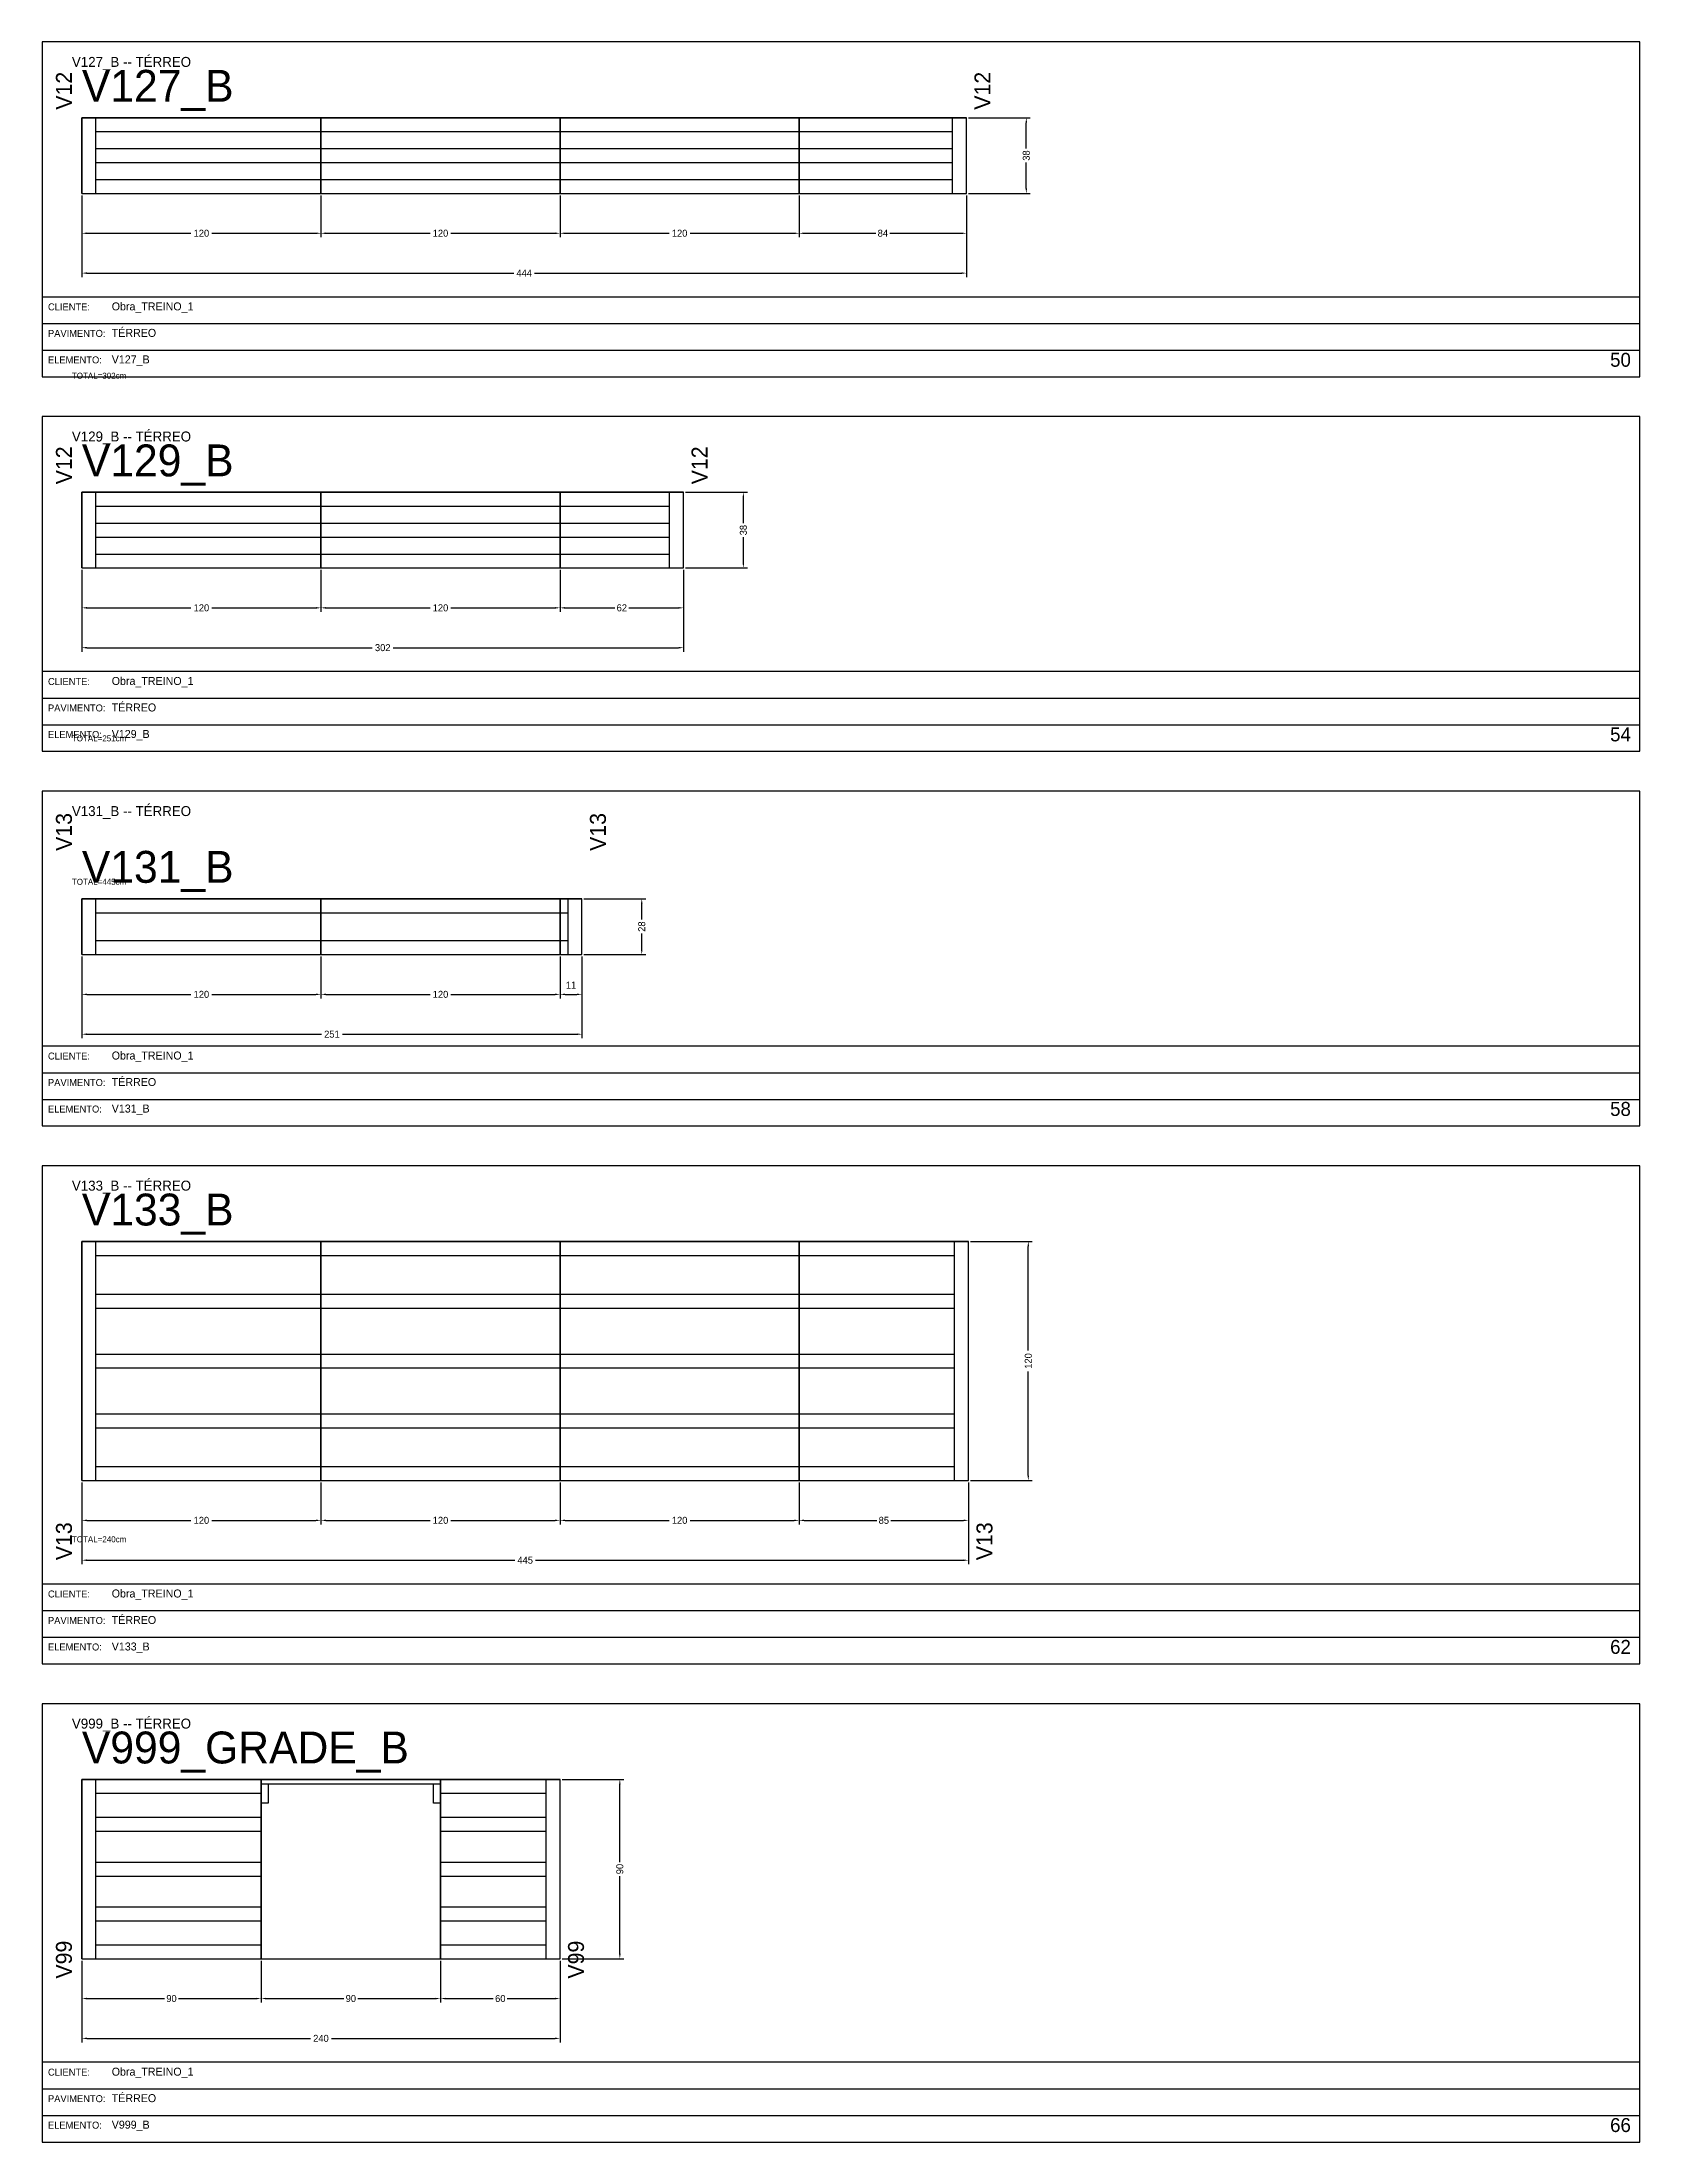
# Model space of a CAD drawing. Header units: metres. Extents: x 0 to 3268, y -4496 to 124.
# Drawn here: x 822 to 1624, y -4496 to -3442 of the extents above; entities that cross this region are included whole.
import ezdxf

# ---------------------------------------------------------------- set-up
doc = ezdxf.new("R2010")
doc.units = ezdxf.units.M
for name, color, linetype in [('5', 5, 'Continuous'), ('BORDA_CELULA', 9, 'Continuous'), ('CARIMBO', 9, 'Continuous'), ('COTA', 241, 'Continuous'), ('NOMENCLATURA', 7, 'Continuous'), ('Painéis', 200, 'Continuous'), ('SARR_2.2x3.5', 40, 'Continuous'), ('SARR_2.2x7', 40, 'Continuous')]:
    doc.layers.add(name, color=color, linetype=linetype)
doc.dimstyles.new('COTA', dxfattribs={"dimtxt": 3.5, "dimasz": 2.5, "dimexe": 2, "dimexo": 1, "dimgap": 0.9, "dimtad": 1, "dimdec": 0, "dimrnd": 1, "dimcen": 2.5, "dimclrd": 4, "dimclre": 4, "dimclrt": 4, "dimazin": 3, "dimtfac": 1, "dimtmove": 0, "dimatfit": 3})

# ---------------------------------------------------------------- blocks, each defined once
blk = doc.blocks.new('_CLOSEDFILLED')
at = {"color": 0, "linetype": 'BYBLOCK'}
blk.add_solid([(-1, 0.16), (0, 0), (-1, -0.16)], dxfattribs=at)
blk = doc.blocks.new('*D470')
at = {"color": 4}
for p, q in [((842, -3519), (842, -3540)), ((962, -3519), (962, -3540)), ((844.5, -3538), (896.75, -3538)), ((907.25, -3538), (959.5, -3538))]:
    blk.add_line(p, q, dxfattribs=at)
at = {"layer": 'Defpoints'}
for p in [(842, -3518), (962, -3518), (842, -3538)]:
    blk.add_point(p, dxfattribs=at)
at = {"layer": 'COTA', "color": 4, "xscale": 2.5, "yscale": 2.5, "rotation": 180}
blk.add_blockref('_CLOSEDFILLED', (842, -3538), dxfattribs=at)
at = {"layer": 'COTA', "color": 4, "xscale": 2.5, "yscale": 2.5}
blk.add_blockref('_CLOSEDFILLED', (962, -3538), dxfattribs=at)
at = {"layer": 'COTA', "color": 4, "insert": (902, -3538), "char_height": 3.5, "attachment_point": 5}
blk.add_mtext('120', dxfattribs=at)
blk = doc.blocks.new('*D471')
at = {"color": 4}
for p, q in [((962, -3519), (962, -3540)), ((1082, -3519), (1082, -3540)), ((964.5, -3538), (1016.75, -3538)), ((1027.25, -3538), (1079.5, -3538))]:
    blk.add_line(p, q, dxfattribs=at)
at = {"layer": 'Defpoints'}
for p in [(962, -3518), (1082, -3518), (962, -3538)]:
    blk.add_point(p, dxfattribs=at)
at = {"layer": 'COTA', "color": 4, "xscale": 2.5, "yscale": 2.5, "rotation": 180}
blk.add_blockref('_CLOSEDFILLED', (962, -3538), dxfattribs=at)
at = {"layer": 'COTA', "color": 4, "xscale": 2.5, "yscale": 2.5}
blk.add_blockref('_CLOSEDFILLED', (1082, -3538), dxfattribs=at)
at = {"layer": 'COTA', "color": 4, "insert": (1022, -3538), "char_height": 3.5, "attachment_point": 5}
blk.add_mtext('120', dxfattribs=at)
blk = doc.blocks.new('*D472')
at = {"color": 4}
for p, q in [((1082, -3519), (1082, -3540)), ((1202, -3519), (1202, -3540)), ((1084.5, -3538), (1136.75, -3538)), ((1147.25, -3538), (1199.5, -3538))]:
    blk.add_line(p, q, dxfattribs=at)
at = {"layer": 'Defpoints'}
for p in [(1082, -3518), (1202, -3518), (1082, -3538)]:
    blk.add_point(p, dxfattribs=at)
at = {"layer": 'COTA', "color": 4, "xscale": 2.5, "yscale": 2.5, "rotation": 180}
blk.add_blockref('_CLOSEDFILLED', (1082, -3538), dxfattribs=at)
at = {"layer": 'COTA', "color": 4, "xscale": 2.5, "yscale": 2.5}
blk.add_blockref('_CLOSEDFILLED', (1202, -3538), dxfattribs=at)
at = {"layer": 'COTA', "color": 4, "insert": (1142, -3538), "char_height": 3.5, "attachment_point": 5}
blk.add_mtext('120', dxfattribs=at)
blk = doc.blocks.new('*D473')
at = {"color": 4}
for p, q in [((1202, -3519), (1202, -3540)), ((1286, -3519), (1286, -3540)), ((1204.5, -3538), (1240.5, -3538)), ((1247.5, -3538), (1283.5, -3538))]:
    blk.add_line(p, q, dxfattribs=at)
at = {"layer": 'Defpoints'}
for p in [(1202, -3518), (1286, -3518), (1202, -3538)]:
    blk.add_point(p, dxfattribs=at)
at = {"layer": 'COTA', "color": 4, "xscale": 2.5, "yscale": 2.5, "rotation": 180}
blk.add_blockref('_CLOSEDFILLED', (1202, -3538), dxfattribs=at)
at = {"layer": 'COTA', "color": 4, "xscale": 2.5, "yscale": 2.5}
blk.add_blockref('_CLOSEDFILLED', (1286, -3538), dxfattribs=at)
at = {"layer": 'COTA', "color": 4, "insert": (1244, -3538), "char_height": 3.5, "attachment_point": 5}
blk.add_mtext('84', dxfattribs=at)
blk = doc.blocks.new('*D474')
at = {"color": 4}
for p, q in [((842, -3519), (842, -3560)), ((1286, -3519), (1286, -3560)), ((844.5, -3558), (1058.75, -3558)), ((1069.25, -3558), (1283.5, -3558))]:
    blk.add_line(p, q, dxfattribs=at)
at = {"layer": 'Defpoints'}
for p in [(842, -3518), (1286, -3518), (842, -3558)]:
    blk.add_point(p, dxfattribs=at)
at = {"layer": 'COTA', "color": 4, "xscale": 2.5, "yscale": 2.5, "rotation": 180}
blk.add_blockref('_CLOSEDFILLED', (842, -3558), dxfattribs=at)
at = {"layer": 'COTA', "color": 4, "xscale": 2.5, "yscale": 2.5}
blk.add_blockref('_CLOSEDFILLED', (1286, -3558), dxfattribs=at)
at = {"layer": 'COTA', "color": 4, "insert": (1064, -3558), "char_height": 3.5, "attachment_point": 5}
blk.add_mtext('444', dxfattribs=at)
blk = doc.blocks.new('*D475')
at = {"color": 4}
for p, q in [((1287, -3480), (1318, -3480)), ((1316, -3495.5), (1316, -3482.5)), ((1316, -3515.5), (1316, -3502.5)), ((1287, -3518), (1318, -3518))]:
    blk.add_line(p, q, dxfattribs=at)
at = {"layer": 'Defpoints'}
for p in [(1286, -3480), (1286, -3518), (1316, -3518)]:
    blk.add_point(p, dxfattribs=at)
at = {"layer": 'COTA', "color": 4, "xscale": 2.5, "yscale": 2.5}
for p, rotation in [((1316, -3480), 90), ((1316, -3518), 270)]:
    blk.add_blockref('_CLOSEDFILLED', p, dxfattribs=dict(at, rotation=rotation))
at = {"layer": 'COTA', "color": 4, "insert": (1316, -3499), "char_height": 3.5, "attachment_point": 5, "rotation": 90}
blk.add_mtext('38', dxfattribs=at)
blk = doc.blocks.new('*D476')
at = {"color": 4}
for p, q in [((1287, -3480), (1318, -3480)), ((1316, -3495.5), (1316, -3482.5)), ((1316, -3515.5), (1316, -3502.5)), ((1287, -3518), (1318, -3518))]:
    blk.add_line(p, q, dxfattribs=at)
at = {"layer": 'Defpoints'}
for p in [(1286, -3480), (1286, -3518), (1316, -3518)]:
    blk.add_point(p, dxfattribs=at)
at = {"layer": 'COTA', "color": 4, "xscale": 2.5, "yscale": 2.5}
for p, rotation in [((1316, -3480), 90), ((1316, -3518), 270)]:
    blk.add_blockref('_CLOSEDFILLED', p, dxfattribs=dict(at, rotation=rotation))
at = {"layer": 'COTA', "color": 4, "insert": (1316, -3499), "char_height": 3.5, "attachment_point": 5, "rotation": 90}
blk.add_mtext('38', dxfattribs=at)
blk = doc.blocks.new('*D477')
at = {"color": 4}
for p, q in [((1287, -3480), (1318, -3480)), ((1316, -3495.5), (1316, -3482.5)), ((1316, -3515.5), (1316, -3502.5)), ((1287, -3518), (1318, -3518))]:
    blk.add_line(p, q, dxfattribs=at)
at = {"layer": 'Defpoints'}
for p in [(1286, -3480), (1286, -3518), (1316, -3518)]:
    blk.add_point(p, dxfattribs=at)
at = {"layer": 'COTA', "color": 4, "xscale": 2.5, "yscale": 2.5}
for p, rotation in [((1316, -3480), 90), ((1316, -3518), 270)]:
    blk.add_blockref('_CLOSEDFILLED', p, dxfattribs=dict(at, rotation=rotation))
at = {"layer": 'COTA', "color": 4, "insert": (1316, -3499), "char_height": 3.5, "attachment_point": 5, "rotation": 90}
blk.add_mtext('38', dxfattribs=at)
blk = doc.blocks.new('*D478')
at = {"color": 4}
for p, q in [((1287, -3480), (1318, -3480)), ((1316, -3495.5), (1316, -3482.5)), ((1316, -3515.5), (1316, -3502.5)), ((1287, -3518), (1318, -3518))]:
    blk.add_line(p, q, dxfattribs=at)
at = {"layer": 'Defpoints'}
for p in [(1286, -3480), (1286, -3518), (1316, -3518)]:
    blk.add_point(p, dxfattribs=at)
at = {"layer": 'COTA', "color": 4, "xscale": 2.5, "yscale": 2.5}
for p, rotation in [((1316, -3480), 90), ((1316, -3518), 270)]:
    blk.add_blockref('_CLOSEDFILLED', p, dxfattribs=dict(at, rotation=rotation))
at = {"layer": 'COTA', "color": 4, "insert": (1316, -3499), "char_height": 3.5, "attachment_point": 5, "rotation": 90}
blk.add_mtext('38', dxfattribs=at)
blk = doc.blocks.new('*D504')
at = {"color": 4}
for p, q in [((842, -3707), (842, -3728)), ((962, -3707), (962, -3728)), ((844.5, -3726), (896.75, -3726)), ((907.25, -3726), (959.5, -3726))]:
    blk.add_line(p, q, dxfattribs=at)
at = {"layer": 'Defpoints'}
for p in [(842, -3706), (962, -3706), (842, -3726)]:
    blk.add_point(p, dxfattribs=at)
at = {"layer": 'COTA', "color": 4, "xscale": 2.5, "yscale": 2.5, "rotation": 180}
blk.add_blockref('_CLOSEDFILLED', (842, -3726), dxfattribs=at)
at = {"layer": 'COTA', "color": 4, "xscale": 2.5, "yscale": 2.5}
blk.add_blockref('_CLOSEDFILLED', (962, -3726), dxfattribs=at)
at = {"layer": 'COTA', "color": 4, "insert": (902, -3726), "char_height": 3.5, "attachment_point": 5}
blk.add_mtext('120', dxfattribs=at)
blk = doc.blocks.new('*D505')
at = {"color": 4}
for p, q in [((962, -3707), (962, -3728)), ((1082, -3707), (1082, -3728)), ((964.5, -3726), (1016.75, -3726)), ((1027.25, -3726), (1079.5, -3726))]:
    blk.add_line(p, q, dxfattribs=at)
at = {"layer": 'Defpoints'}
for p in [(962, -3706), (1082, -3706), (962, -3726)]:
    blk.add_point(p, dxfattribs=at)
at = {"layer": 'COTA', "color": 4, "xscale": 2.5, "yscale": 2.5, "rotation": 180}
blk.add_blockref('_CLOSEDFILLED', (962, -3726), dxfattribs=at)
at = {"layer": 'COTA', "color": 4, "xscale": 2.5, "yscale": 2.5}
blk.add_blockref('_CLOSEDFILLED', (1082, -3726), dxfattribs=at)
at = {"layer": 'COTA', "color": 4, "insert": (1022, -3726), "char_height": 3.5, "attachment_point": 5}
blk.add_mtext('120', dxfattribs=at)
blk = doc.blocks.new('*D506')
at = {"color": 4}
for p, q in [((1082, -3707), (1082, -3728)), ((1144, -3707), (1144, -3728)), ((1084.5, -3726), (1109.5, -3726)), ((1116.5, -3726), (1141.5, -3726))]:
    blk.add_line(p, q, dxfattribs=at)
at = {"layer": 'Defpoints'}
for p in [(1082, -3706), (1144, -3706), (1082, -3726)]:
    blk.add_point(p, dxfattribs=at)
at = {"layer": 'COTA', "color": 4, "xscale": 2.5, "yscale": 2.5, "rotation": 180}
blk.add_blockref('_CLOSEDFILLED', (1082, -3726), dxfattribs=at)
at = {"layer": 'COTA', "color": 4, "xscale": 2.5, "yscale": 2.5}
blk.add_blockref('_CLOSEDFILLED', (1144, -3726), dxfattribs=at)
at = {"layer": 'COTA', "color": 4, "insert": (1113, -3726), "char_height": 3.5, "attachment_point": 5}
blk.add_mtext('62', dxfattribs=at)
blk = doc.blocks.new('*D507')
at = {"color": 4}
for p, q in [((842, -3707), (842, -3748)), ((1144, -3707), (1144, -3748)), ((844.5, -3746), (987.75, -3746)), ((998.25, -3746), (1141.5, -3746))]:
    blk.add_line(p, q, dxfattribs=at)
at = {"layer": 'Defpoints'}
for p in [(842, -3706), (1144, -3706), (842, -3746)]:
    blk.add_point(p, dxfattribs=at)
at = {"layer": 'COTA', "color": 4, "xscale": 2.5, "yscale": 2.5, "rotation": 180}
blk.add_blockref('_CLOSEDFILLED', (842, -3746), dxfattribs=at)
at = {"layer": 'COTA', "color": 4, "xscale": 2.5, "yscale": 2.5}
blk.add_blockref('_CLOSEDFILLED', (1144, -3746), dxfattribs=at)
at = {"layer": 'COTA', "color": 4, "insert": (993, -3746), "char_height": 3.5, "attachment_point": 5}
blk.add_mtext('302', dxfattribs=at)
blk = doc.blocks.new('*D508')
at = {"color": 4}
for p, q in [((1145, -3668), (1176, -3668)), ((1174, -3683.5), (1174, -3670.5)), ((1174, -3703.5), (1174, -3690.5)), ((1145, -3706), (1176, -3706))]:
    blk.add_line(p, q, dxfattribs=at)
at = {"layer": 'Defpoints'}
for p in [(1144, -3668), (1144, -3706), (1174, -3706)]:
    blk.add_point(p, dxfattribs=at)
at = {"layer": 'COTA', "color": 4, "xscale": 2.5, "yscale": 2.5}
for p, rotation in [((1174, -3668), 90), ((1174, -3706), 270)]:
    blk.add_blockref('_CLOSEDFILLED', p, dxfattribs=dict(at, rotation=rotation))
at = {"layer": 'COTA', "color": 4, "insert": (1174, -3687), "char_height": 3.5, "attachment_point": 5, "rotation": 90}
blk.add_mtext('38', dxfattribs=at)
blk = doc.blocks.new('*D509')
at = {"color": 4}
for p, q in [((1145, -3668), (1176, -3668)), ((1174, -3683.5), (1174, -3670.5)), ((1174, -3703.5), (1174, -3690.5)), ((1145, -3706), (1176, -3706))]:
    blk.add_line(p, q, dxfattribs=at)
at = {"layer": 'Defpoints'}
for p in [(1144, -3668), (1144, -3706), (1174, -3706)]:
    blk.add_point(p, dxfattribs=at)
at = {"layer": 'COTA', "color": 4, "xscale": 2.5, "yscale": 2.5}
for p, rotation in [((1174, -3668), 90), ((1174, -3706), 270)]:
    blk.add_blockref('_CLOSEDFILLED', p, dxfattribs=dict(at, rotation=rotation))
at = {"layer": 'COTA', "color": 4, "insert": (1174, -3687), "char_height": 3.5, "attachment_point": 5, "rotation": 90}
blk.add_mtext('38', dxfattribs=at)
blk = doc.blocks.new('*D510')
at = {"color": 4}
for p, q in [((1145, -3668), (1176, -3668)), ((1174, -3683.5), (1174, -3670.5)), ((1174, -3703.5), (1174, -3690.5)), ((1145, -3706), (1176, -3706))]:
    blk.add_line(p, q, dxfattribs=at)
at = {"layer": 'Defpoints'}
for p in [(1144, -3668), (1144, -3706), (1174, -3706)]:
    blk.add_point(p, dxfattribs=at)
at = {"layer": 'COTA', "color": 4, "xscale": 2.5, "yscale": 2.5}
for p, rotation in [((1174, -3668), 90), ((1174, -3706), 270)]:
    blk.add_blockref('_CLOSEDFILLED', p, dxfattribs=dict(at, rotation=rotation))
at = {"layer": 'COTA', "color": 4, "insert": (1174, -3687), "char_height": 3.5, "attachment_point": 5, "rotation": 90}
blk.add_mtext('38', dxfattribs=at)
blk = doc.blocks.new('*D528')
at = {"color": 4}
for p, q in [((842, -3901), (842, -3922)), ((962, -3901), (962, -3922)), ((844.5, -3920), (896.75, -3920)), ((907.25, -3920), (959.5, -3920))]:
    blk.add_line(p, q, dxfattribs=at)
at = {"layer": 'Defpoints'}
for p in [(842, -3900), (962, -3900), (842, -3920)]:
    blk.add_point(p, dxfattribs=at)
at = {"layer": 'COTA', "color": 4, "xscale": 2.5, "yscale": 2.5, "rotation": 180}
blk.add_blockref('_CLOSEDFILLED', (842, -3920), dxfattribs=at)
at = {"layer": 'COTA', "color": 4, "xscale": 2.5, "yscale": 2.5}
blk.add_blockref('_CLOSEDFILLED', (962, -3920), dxfattribs=at)
at = {"layer": 'COTA', "color": 4, "insert": (902, -3920), "char_height": 3.5, "attachment_point": 5}
blk.add_mtext('120', dxfattribs=at)
blk = doc.blocks.new('*D529')
at = {"color": 4}
for p, q in [((962, -3901), (962, -3922)), ((1082, -3901), (1082, -3922)), ((964.5, -3920), (1016.75, -3920)), ((1027.25, -3920), (1079.5, -3920))]:
    blk.add_line(p, q, dxfattribs=at)
at = {"layer": 'Defpoints'}
for p in [(962, -3900), (1082, -3900), (962, -3920)]:
    blk.add_point(p, dxfattribs=at)
at = {"layer": 'COTA', "color": 4, "xscale": 2.5, "yscale": 2.5, "rotation": 180}
blk.add_blockref('_CLOSEDFILLED', (962, -3920), dxfattribs=at)
at = {"layer": 'COTA', "color": 4, "xscale": 2.5, "yscale": 2.5}
blk.add_blockref('_CLOSEDFILLED', (1082, -3920), dxfattribs=at)
at = {"layer": 'COTA', "color": 4, "insert": (1022, -3920), "char_height": 3.5, "attachment_point": 5}
blk.add_mtext('120', dxfattribs=at)
blk = doc.blocks.new('*D530')
at = {"color": 4}
for p, q in [((1082, -3901), (1082, -3922)), ((1093, -3901), (1093, -3922)), ((1084.5, -3920), (1090.5, -3920))]:
    blk.add_line(p, q, dxfattribs=at)
at = {"layer": 'Defpoints'}
for p in [(1082, -3900), (1093, -3900), (1082, -3920)]:
    blk.add_point(p, dxfattribs=at)
at = {"layer": 'COTA', "color": 4, "xscale": 2.5, "yscale": 2.5, "rotation": 180}
blk.add_blockref('_CLOSEDFILLED', (1082, -3920), dxfattribs=at)
at = {"layer": 'COTA', "color": 4, "xscale": 2.5, "yscale": 2.5}
blk.add_blockref('_CLOSEDFILLED', (1093, -3920), dxfattribs=at)
at = {"layer": 'COTA', "color": 4, "insert": (1087.5, -3915.35), "char_height": 3.5, "attachment_point": 5}
blk.add_mtext('11', dxfattribs=at)
blk = doc.blocks.new('*D531')
at = {"color": 4}
for p, q in [((842, -3901), (842, -3942)), ((1093, -3901), (1093, -3942)), ((844.5, -3940), (962.25, -3940)), ((972.75, -3940), (1090.5, -3940))]:
    blk.add_line(p, q, dxfattribs=at)
at = {"layer": 'Defpoints'}
for p in [(842, -3900), (1093, -3900), (842, -3940)]:
    blk.add_point(p, dxfattribs=at)
at = {"layer": 'COTA', "color": 4, "xscale": 2.5, "yscale": 2.5, "rotation": 180}
blk.add_blockref('_CLOSEDFILLED', (842, -3940), dxfattribs=at)
at = {"layer": 'COTA', "color": 4, "xscale": 2.5, "yscale": 2.5}
blk.add_blockref('_CLOSEDFILLED', (1093, -3940), dxfattribs=at)
at = {"layer": 'COTA', "color": 4, "insert": (967.5, -3940), "char_height": 3.5, "attachment_point": 5}
blk.add_mtext('251', dxfattribs=at)
blk = doc.blocks.new('*D532')
at = {"color": 4}
for p, q in [((1094, -3872), (1125, -3872)), ((1123, -3882.5), (1123, -3874.5)), ((1123, -3897.5), (1123, -3889.5)), ((1094, -3900), (1125, -3900))]:
    blk.add_line(p, q, dxfattribs=at)
at = {"layer": 'Defpoints'}
for p in [(1093, -3872), (1093, -3900), (1123, -3900)]:
    blk.add_point(p, dxfattribs=at)
at = {"layer": 'COTA', "color": 4, "xscale": 2.5, "yscale": 2.5}
for p, rotation in [((1123, -3872), 90), ((1123, -3900), 270)]:
    blk.add_blockref('_CLOSEDFILLED', p, dxfattribs=dict(at, rotation=rotation))
at = {"layer": 'COTA', "color": 4, "insert": (1123, -3886), "char_height": 3.5, "attachment_point": 5, "rotation": 90}
blk.add_mtext('28', dxfattribs=at)
blk = doc.blocks.new('*D533')
at = {"color": 4}
for p, q in [((1094, -3872), (1125, -3872)), ((1123, -3882.5), (1123, -3874.5)), ((1123, -3897.5), (1123, -3889.5)), ((1094, -3900), (1125, -3900))]:
    blk.add_line(p, q, dxfattribs=at)
at = {"layer": 'Defpoints'}
for p in [(1093, -3872), (1093, -3900), (1123, -3900)]:
    blk.add_point(p, dxfattribs=at)
at = {"layer": 'COTA', "color": 4, "xscale": 2.5, "yscale": 2.5}
for p, rotation in [((1123, -3872), 90), ((1123, -3900), 270)]:
    blk.add_blockref('_CLOSEDFILLED', p, dxfattribs=dict(at, rotation=rotation))
at = {"layer": 'COTA', "color": 4, "insert": (1123, -3886), "char_height": 3.5, "attachment_point": 5, "rotation": 90}
blk.add_mtext('28', dxfattribs=at)
blk = doc.blocks.new('*D534')
at = {"color": 4}
for p, q in [((1094, -3872), (1125, -3872)), ((1123, -3882.5), (1123, -3874.5)), ((1123, -3897.5), (1123, -3889.5)), ((1094, -3900), (1125, -3900))]:
    blk.add_line(p, q, dxfattribs=at)
at = {"layer": 'Defpoints'}
for p in [(1093, -3872), (1093, -3900), (1123, -3900)]:
    blk.add_point(p, dxfattribs=at)
at = {"layer": 'COTA', "color": 4, "xscale": 2.5, "yscale": 2.5}
for p, rotation in [((1123, -3872), 90), ((1123, -3900), 270)]:
    blk.add_blockref('_CLOSEDFILLED', p, dxfattribs=dict(at, rotation=rotation))
at = {"layer": 'COTA', "color": 4, "insert": (1123, -3886), "char_height": 3.5, "attachment_point": 5, "rotation": 90}
blk.add_mtext('28', dxfattribs=at)
blk = doc.blocks.new('*D566')
at = {"color": 4}
for p, q in [((842, -4165), (842, -4186)), ((962, -4165), (962, -4186)), ((844.5, -4184), (896.75, -4184)), ((907.25, -4184), (959.5, -4184))]:
    blk.add_line(p, q, dxfattribs=at)
at = {"layer": 'Defpoints'}
for p in [(842, -4164), (962, -4164), (842, -4184)]:
    blk.add_point(p, dxfattribs=at)
at = {"layer": 'COTA', "color": 4, "xscale": 2.5, "yscale": 2.5, "rotation": 180}
blk.add_blockref('_CLOSEDFILLED', (842, -4184), dxfattribs=at)
at = {"layer": 'COTA', "color": 4, "xscale": 2.5, "yscale": 2.5}
blk.add_blockref('_CLOSEDFILLED', (962, -4184), dxfattribs=at)
at = {"layer": 'COTA', "color": 4, "insert": (902, -4184), "char_height": 3.5, "attachment_point": 5}
blk.add_mtext('120', dxfattribs=at)
blk = doc.blocks.new('*D567')
at = {"color": 4}
for p, q in [((962, -4165), (962, -4186)), ((1082, -4165), (1082, -4186)), ((964.5, -4184), (1016.75, -4184)), ((1027.25, -4184), (1079.5, -4184))]:
    blk.add_line(p, q, dxfattribs=at)
at = {"layer": 'Defpoints'}
for p in [(962, -4164), (1082, -4164), (962, -4184)]:
    blk.add_point(p, dxfattribs=at)
at = {"layer": 'COTA', "color": 4, "xscale": 2.5, "yscale": 2.5, "rotation": 180}
blk.add_blockref('_CLOSEDFILLED', (962, -4184), dxfattribs=at)
at = {"layer": 'COTA', "color": 4, "xscale": 2.5, "yscale": 2.5}
blk.add_blockref('_CLOSEDFILLED', (1082, -4184), dxfattribs=at)
at = {"layer": 'COTA', "color": 4, "insert": (1022, -4184), "char_height": 3.5, "attachment_point": 5}
blk.add_mtext('120', dxfattribs=at)
blk = doc.blocks.new('*D568')
at = {"color": 4}
for p, q in [((1082, -4165), (1082, -4186)), ((1202, -4165), (1202, -4186)), ((1084.5, -4184), (1136.75, -4184)), ((1147.25, -4184), (1199.5, -4184))]:
    blk.add_line(p, q, dxfattribs=at)
at = {"layer": 'Defpoints'}
for p in [(1082, -4164), (1202, -4164), (1082, -4184)]:
    blk.add_point(p, dxfattribs=at)
at = {"layer": 'COTA', "color": 4, "xscale": 2.5, "yscale": 2.5, "rotation": 180}
blk.add_blockref('_CLOSEDFILLED', (1082, -4184), dxfattribs=at)
at = {"layer": 'COTA', "color": 4, "xscale": 2.5, "yscale": 2.5}
blk.add_blockref('_CLOSEDFILLED', (1202, -4184), dxfattribs=at)
at = {"layer": 'COTA', "color": 4, "insert": (1142, -4184), "char_height": 3.5, "attachment_point": 5}
blk.add_mtext('120', dxfattribs=at)
blk = doc.blocks.new('*D569')
at = {"color": 4}
for p, q in [((1202, -4165), (1202, -4186)), ((1287, -4165), (1287, -4186)), ((1204.5, -4184), (1241, -4184)), ((1248, -4184), (1284.5, -4184))]:
    blk.add_line(p, q, dxfattribs=at)
at = {"layer": 'Defpoints'}
for p in [(1202, -4164), (1287, -4164), (1202, -4184)]:
    blk.add_point(p, dxfattribs=at)
at = {"layer": 'COTA', "color": 4, "xscale": 2.5, "yscale": 2.5, "rotation": 180}
blk.add_blockref('_CLOSEDFILLED', (1202, -4184), dxfattribs=at)
at = {"layer": 'COTA', "color": 4, "xscale": 2.5, "yscale": 2.5}
blk.add_blockref('_CLOSEDFILLED', (1287, -4184), dxfattribs=at)
at = {"layer": 'COTA', "color": 4, "insert": (1244.5, -4184), "char_height": 3.5, "attachment_point": 5}
blk.add_mtext('85', dxfattribs=at)
blk = doc.blocks.new('*D570')
at = {"color": 4}
for p, q in [((842, -4165), (842, -4206)), ((1287, -4165), (1287, -4206)), ((844.5, -4204), (1059.25, -4204)), ((1069.75, -4204), (1284.5, -4204))]:
    blk.add_line(p, q, dxfattribs=at)
at = {"layer": 'Defpoints'}
for p in [(842, -4164), (1287, -4164), (842, -4204)]:
    blk.add_point(p, dxfattribs=at)
at = {"layer": 'COTA', "color": 4, "xscale": 2.5, "yscale": 2.5, "rotation": 180}
blk.add_blockref('_CLOSEDFILLED', (842, -4204), dxfattribs=at)
at = {"layer": 'COTA', "color": 4, "xscale": 2.5, "yscale": 2.5}
blk.add_blockref('_CLOSEDFILLED', (1287, -4204), dxfattribs=at)
at = {"layer": 'COTA', "color": 4, "insert": (1064.5, -4204), "char_height": 3.5, "attachment_point": 5}
blk.add_mtext('445', dxfattribs=at)
blk = doc.blocks.new('*D571')
at = {"color": 4}
for p, q in [((1288, -4044), (1319, -4044)), ((1317, -4098.75), (1317, -4046.5)), ((1317, -4161.5), (1317, -4109.25)), ((1288, -4164), (1319, -4164))]:
    blk.add_line(p, q, dxfattribs=at)
at = {"layer": 'Defpoints'}
for p in [(1287, -4044), (1287, -4164), (1317, -4164)]:
    blk.add_point(p, dxfattribs=at)
at = {"layer": 'COTA', "color": 4, "xscale": 2.5, "yscale": 2.5}
for p, rotation in [((1317, -4044), 90), ((1317, -4164), 270)]:
    blk.add_blockref('_CLOSEDFILLED', p, dxfattribs=dict(at, rotation=rotation))
at = {"layer": 'COTA', "color": 4, "insert": (1317, -4104), "char_height": 3.5, "attachment_point": 5, "rotation": 90}
blk.add_mtext('120', dxfattribs=at)
blk = doc.blocks.new('*D572')
at = {"color": 4}
for p, q in [((1288, -4044), (1319, -4044)), ((1317, -4098.75), (1317, -4046.5)), ((1317, -4161.5), (1317, -4109.25)), ((1288, -4164), (1319, -4164))]:
    blk.add_line(p, q, dxfattribs=at)
at = {"layer": 'Defpoints'}
for p in [(1287, -4044), (1287, -4164), (1317, -4164)]:
    blk.add_point(p, dxfattribs=at)
at = {"layer": 'COTA', "color": 4, "xscale": 2.5, "yscale": 2.5}
for p, rotation in [((1317, -4044), 90), ((1317, -4164), 270)]:
    blk.add_blockref('_CLOSEDFILLED', p, dxfattribs=dict(at, rotation=rotation))
at = {"layer": 'COTA', "color": 4, "insert": (1317, -4104), "char_height": 3.5, "attachment_point": 5, "rotation": 90}
blk.add_mtext('120', dxfattribs=at)
blk = doc.blocks.new('*D573')
at = {"color": 4}
for p, q in [((1288, -4044), (1319, -4044)), ((1317, -4098.75), (1317, -4046.5)), ((1317, -4161.5), (1317, -4109.25)), ((1288, -4164), (1319, -4164))]:
    blk.add_line(p, q, dxfattribs=at)
at = {"layer": 'Defpoints'}
for p in [(1287, -4044), (1287, -4164), (1317, -4164)]:
    blk.add_point(p, dxfattribs=at)
at = {"layer": 'COTA', "color": 4, "xscale": 2.5, "yscale": 2.5}
for p, rotation in [((1317, -4044), 90), ((1317, -4164), 270)]:
    blk.add_blockref('_CLOSEDFILLED', p, dxfattribs=dict(at, rotation=rotation))
at = {"layer": 'COTA', "color": 4, "insert": (1317, -4104), "char_height": 3.5, "attachment_point": 5, "rotation": 90}
blk.add_mtext('120', dxfattribs=at)
blk = doc.blocks.new('*D574')
at = {"color": 4}
for p, q in [((1288, -4044), (1319, -4044)), ((1317, -4098.75), (1317, -4046.5)), ((1317, -4161.5), (1317, -4109.25)), ((1288, -4164), (1319, -4164))]:
    blk.add_line(p, q, dxfattribs=at)
at = {"layer": 'Defpoints'}
for p in [(1287, -4044), (1287, -4164), (1317, -4164)]:
    blk.add_point(p, dxfattribs=at)
at = {"layer": 'COTA', "color": 4, "xscale": 2.5, "yscale": 2.5}
for p, rotation in [((1317, -4044), 90), ((1317, -4164), 270)]:
    blk.add_blockref('_CLOSEDFILLED', p, dxfattribs=dict(at, rotation=rotation))
at = {"layer": 'COTA', "color": 4, "insert": (1317, -4104), "char_height": 3.5, "attachment_point": 5, "rotation": 90}
blk.add_mtext('120', dxfattribs=at)
blk = doc.blocks.new('*D594')
at = {"color": 4}
for p, q in [((842, -4405), (842, -4426)), ((932, -4405), (932, -4426)), ((844.5, -4424), (883.5, -4424)), ((890.5, -4424), (929.5, -4424))]:
    blk.add_line(p, q, dxfattribs=at)
at = {"layer": 'Defpoints'}
for p in [(842, -4404), (932, -4404), (842, -4424)]:
    blk.add_point(p, dxfattribs=at)
at = {"layer": 'COTA', "color": 4, "xscale": 2.5, "yscale": 2.5, "rotation": 180}
blk.add_blockref('_CLOSEDFILLED', (842, -4424), dxfattribs=at)
at = {"layer": 'COTA', "color": 4, "xscale": 2.5, "yscale": 2.5}
blk.add_blockref('_CLOSEDFILLED', (932, -4424), dxfattribs=at)
at = {"layer": 'COTA', "color": 4, "insert": (887, -4424), "char_height": 3.5, "attachment_point": 5}
blk.add_mtext('90', dxfattribs=at)
blk = doc.blocks.new('*D595')
at = {"color": 4}
for p, q in [((932, -4405), (932, -4426)), ((1022, -4405), (1022, -4426)), ((934.5, -4424), (973.5, -4424)), ((980.5, -4424), (1019.5, -4424))]:
    blk.add_line(p, q, dxfattribs=at)
at = {"layer": 'Defpoints'}
for p in [(932, -4404), (1022, -4404), (932, -4424)]:
    blk.add_point(p, dxfattribs=at)
at = {"layer": 'COTA', "color": 4, "xscale": 2.5, "yscale": 2.5, "rotation": 180}
blk.add_blockref('_CLOSEDFILLED', (932, -4424), dxfattribs=at)
at = {"layer": 'COTA', "color": 4, "xscale": 2.5, "yscale": 2.5}
blk.add_blockref('_CLOSEDFILLED', (1022, -4424), dxfattribs=at)
at = {"layer": 'COTA', "color": 4, "insert": (977, -4424), "char_height": 3.5, "attachment_point": 5}
blk.add_mtext('90', dxfattribs=at)
blk = doc.blocks.new('*D596')
at = {"color": 4}
for p, q in [((1022, -4405), (1022, -4426)), ((1082, -4405), (1082, -4426)), ((1024.5, -4424), (1048.5, -4424)), ((1055.5, -4424), (1079.5, -4424))]:
    blk.add_line(p, q, dxfattribs=at)
at = {"layer": 'Defpoints'}
for p in [(1022, -4404), (1082, -4404), (1022, -4424)]:
    blk.add_point(p, dxfattribs=at)
at = {"layer": 'COTA', "color": 4, "xscale": 2.5, "yscale": 2.5, "rotation": 180}
blk.add_blockref('_CLOSEDFILLED', (1022, -4424), dxfattribs=at)
at = {"layer": 'COTA', "color": 4, "xscale": 2.5, "yscale": 2.5}
blk.add_blockref('_CLOSEDFILLED', (1082, -4424), dxfattribs=at)
at = {"layer": 'COTA', "color": 4, "insert": (1052, -4424), "char_height": 3.5, "attachment_point": 5}
blk.add_mtext('60', dxfattribs=at)
blk = doc.blocks.new('*D597')
at = {"color": 4}
for p, q in [((842, -4405), (842, -4446)), ((1082, -4405), (1082, -4446)), ((844.5, -4444), (956.75, -4444)), ((967.25, -4444), (1079.5, -4444))]:
    blk.add_line(p, q, dxfattribs=at)
at = {"layer": 'Defpoints'}
for p in [(842, -4404), (1082, -4404), (842, -4444)]:
    blk.add_point(p, dxfattribs=at)
at = {"layer": 'COTA', "color": 4, "xscale": 2.5, "yscale": 2.5, "rotation": 180}
blk.add_blockref('_CLOSEDFILLED', (842, -4444), dxfattribs=at)
at = {"layer": 'COTA', "color": 4, "xscale": 2.5, "yscale": 2.5}
blk.add_blockref('_CLOSEDFILLED', (1082, -4444), dxfattribs=at)
at = {"layer": 'COTA', "color": 4, "insert": (962, -4444), "char_height": 3.5, "attachment_point": 5}
blk.add_mtext('240', dxfattribs=at)
blk = doc.blocks.new('*D598')
at = {"color": 4}
for p, q in [((1083, -4314), (1114, -4314)), ((1112, -4355.5), (1112, -4316.5)), ((1112, -4401.5), (1112, -4362.5)), ((1083, -4404), (1114, -4404))]:
    blk.add_line(p, q, dxfattribs=at)
at = {"layer": 'Defpoints'}
for p in [(1082, -4314), (1082, -4404), (1112, -4404)]:
    blk.add_point(p, dxfattribs=at)
at = {"layer": 'COTA', "color": 4, "xscale": 2.5, "yscale": 2.5}
for p, rotation in [((1112, -4314), 90), ((1112, -4404), 270)]:
    blk.add_blockref('_CLOSEDFILLED', p, dxfattribs=dict(at, rotation=rotation))
at = {"layer": 'COTA', "color": 4, "insert": (1112, -4359), "char_height": 3.5, "attachment_point": 5, "rotation": 90}
blk.add_mtext('90', dxfattribs=at)
blk = doc.blocks.new('*D599')
at = {"color": 4}
for p, q in [((1083, -4314), (1114, -4314)), ((1112, -4355.5), (1112, -4316.5)), ((1112, -4401.5), (1112, -4362.5)), ((1083, -4404), (1114, -4404))]:
    blk.add_line(p, q, dxfattribs=at)
at = {"layer": 'Defpoints'}
for p in [(1082, -4314), (1082, -4404), (1112, -4404)]:
    blk.add_point(p, dxfattribs=at)
at = {"layer": 'COTA', "color": 4, "xscale": 2.5, "yscale": 2.5}
for p, rotation in [((1112, -4314), 90), ((1112, -4404), 270)]:
    blk.add_blockref('_CLOSEDFILLED', p, dxfattribs=dict(at, rotation=rotation))
at = {"layer": 'COTA', "color": 4, "insert": (1112, -4359), "char_height": 3.5, "attachment_point": 5, "rotation": 90}
blk.add_mtext('90', dxfattribs=at)
blk = doc.blocks.new('*D600')
at = {"color": 4}
for p, q in [((1083, -4314), (1114, -4314)), ((1112, -4355.5), (1112, -4316.5)), ((1112, -4401.5), (1112, -4362.5)), ((1083, -4404), (1114, -4404))]:
    blk.add_line(p, q, dxfattribs=at)
at = {"layer": 'Defpoints'}
for p in [(1082, -4314), (1082, -4404), (1112, -4404)]:
    blk.add_point(p, dxfattribs=at)
at = {"layer": 'COTA', "color": 4, "xscale": 2.5, "yscale": 2.5}
for p, rotation in [((1112, -4314), 90), ((1112, -4404), 270)]:
    blk.add_blockref('_CLOSEDFILLED', p, dxfattribs=dict(at, rotation=rotation))
at = {"layer": 'COTA', "color": 4, "insert": (1112, -4359), "char_height": 3.5, "attachment_point": 5, "rotation": 90}
blk.add_mtext('90', dxfattribs=at)

msp = doc.modelspace()

# ---------------------------------------------------------------- linework, layer by layer
at = {"layer": 'BORDA_CELULA'}
for points in [[(822, -3610), (1624, -3610), (1624, -3442), (822, -3442)], [(822, -3610), (1624, -3610), (1624, -3570), (822, -3570)], [(822, -3798), (1624, -3798), (1624, -3630), (822, -3630)], [(822, -3798), (1624, -3798), (1624, -3758), (822, -3758)], [(822, -3986), (1624, -3986), (1624, -3818), (822, -3818)], [(822, -3986), (1624, -3986), (1624, -3946), (822, -3946)], [(822, -4256), (1624, -4256), (1624, -4006), (822, -4006)], [(822, -4256), (1624, -4256), (1624, -4216), (822, -4216)], [(822, -4496), (1624, -4496), (1624, -4276), (822, -4276)], [(822, -4496), (1624, -4496), (1624, -4456), (822, -4456)]]:
    msp.add_lwpolyline(points, close=True, dxfattribs=at)
at = {"layer": 'CARIMBO'}
for p, q in [((822, -3583.3), (1624, -3583.3)), ((822, -3596.7), (1624, -3596.7)), ((822, -3610), (1624, -3610)), ((822, -3771.3), (1624, -3771.3)), ((822, -3784.7), (1624, -3784.7)), ((822, -3798), (1624, -3798)), ((822, -3959.3), (1624, -3959.3)), ((822, -3972.7), (1624, -3972.7)), ((822, -3986), (1624, -3986)), ((822, -4229.3), (1624, -4229.3)), ((822, -4242.7), (1624, -4242.7)), ((822, -4256), (1624, -4256)), ((822, -4469.3), (1624, -4469.3)), ((822, -4482.7), (1624, -4482.7)), ((822, -4496), (1624, -4496))]:
    msp.add_line(p, q, dxfattribs=at)
at = {"layer": 'Painéis'}
for points in [[(842, -3518), (842, -3480)], [(842, -3480), (962, -3480)], [(842, -3518), (962, -3518), (962, -3480), (842, -3480), (842, -3518)], [(962, -3518), (962, -3480)], [(962, -3480), (1082, -3480)], [(962, -3518), (1082, -3518), (1082, -3480), (962, -3480), (962, -3518)], [(1082, -3518), (1082, -3480)], [(1082, -3480), (1202, -3480)], [(1082, -3518), (1202, -3518), (1202, -3480), (1082, -3480), (1082, -3518)], [(1202, -3518), (1202, -3480)], [(1202, -3480), (1286, -3480)], [(1202, -3518), (1286, -3518), (1286, -3480), (1202, -3480), (1202, -3518)], [(1286, -3518), (1286, -3480)], [(842, -3518), (962, -3518)], [(962, -3518), (1082, -3518)], [(1082, -3518), (1202, -3518)], [(1202, -3518), (1286, -3518)], [(842, -3706), (842, -3668)], [(842, -3668), (962, -3668)], [(842, -3706), (962, -3706), (962, -3668), (842, -3668), (842, -3706)], [(962, -3706), (962, -3668)], [(962, -3668), (1082, -3668)], [(962, -3706), (1082, -3706), (1082, -3668), (962, -3668), (962, -3706)], [(1082, -3706), (1082, -3668)], [(1082, -3668), (1144, -3668)], [(1082, -3706), (1144, -3706), (1144, -3668), (1082, -3668), (1082, -3706)], [(1144, -3706), (1144, -3668)], [(842, -3706), (962, -3706)], [(962, -3706), (1082, -3706)], [(1082, -3706), (1144, -3706)], [(842, -3900), (842, -3872)], [(842, -3872), (962, -3872)], [(842, -3900), (962, -3900), (962, -3872), (842, -3872), (842, -3900)], [(962, -3900), (962, -3872)], [(962, -3872), (1082, -3872)], [(962, -3900), (1082, -3900), (1082, -3872), (962, -3872), (962, -3900)], [(1082, -3900), (1082, -3872)], [(1082, -3872), (1093, -3872)], [(1082, -3900), (1093, -3900), (1093, -3872), (1082, -3872), (1082, -3900)], [(1093, -3900), (1093, -3872)], [(842, -3900), (962, -3900)], [(962, -3900), (1082, -3900)], [(1082, -3900), (1093, -3900)], [(842, -4164), (842, -4044)], [(842, -4044), (962, -4044)], [(842, -4164), (962, -4164), (962, -4044), (842, -4044), (842, -4164)], [(962, -4164), (962, -4044)], [(962, -4044), (1082, -4044)], [(962, -4164), (1082, -4164), (1082, -4044), (962, -4044), (962, -4164)], [(1082, -4164), (1082, -4044)], [(1082, -4044), (1202, -4044)], [(1082, -4164), (1202, -4164), (1202, -4044), (1082, -4044), (1082, -4164)], [(1202, -4164), (1202, -4044)], [(1202, -4044), (1287, -4044)], [(1202, -4164), (1287, -4164), (1287, -4044), (1202, -4044), (1202, -4164)], [(1287, -4164), (1287, -4044)], [(842, -4164), (962, -4164)], [(962, -4164), (1082, -4164)], [(1082, -4164), (1202, -4164)], [(1202, -4164), (1287, -4164)], [(842, -4404), (842, -4314)], [(842, -4314), (932, -4314)], [(842, -4404), (932, -4404), (932, -4314), (842, -4314), (842, -4404)], [(932, -4404), (932, -4314)], [(932, -4314), (1022, -4314)], [(932, -4404), (1022, -4404), (1022, -4314), (932, -4314), (932, -4404)], [(1022, -4404), (1022, -4314)], [(1022, -4314), (1082, -4314)], [(1022, -4404), (1082, -4404), (1082, -4314), (1022, -4314), (1022, -4404)], [(1082, -4404), (1082, -4314)], [(842, -4404), (932, -4404)], [(932, -4404), (1022, -4404)], [(1022, -4404), (1082, -4404)]]:
    msp.add_lwpolyline(points, dxfattribs=at)
at = {"layer": 'SARR_2.2x3.5'}
for points in [[(932, -4316.2), (935.5, -4316.2), (935.5, -4326), (932, -4326)], [(1018.5, -4316.2), (1022, -4316.2), (1022, -4326), (1018.5, -4326)]]:
    msp.add_lwpolyline(points, close=True, dxfattribs=at)
at = {"layer": 'SARR_2.2x7'}
for points in [[(849, -3518), (849, -3480)], [(849, -3487), (962, -3487)], [(962, -3487), (1082, -3487)], [(1082, -3487), (1202, -3487)], [(1202, -3487), (1279, -3487)], [(1279, -3518), (1279, -3480)], [(849, -3495.5), (962, -3495.5)], [(962, -3495.5), (1082, -3495.5)], [(1082, -3495.5), (1202, -3495.5)], [(1202, -3495.5), (1279, -3495.5)], [(849, -3502.5), (962, -3502.5)], [(962, -3502.5), (1082, -3502.5)], [(1082, -3502.5), (1202, -3502.5)], [(1202, -3502.5), (1279, -3502.5)], [(849, -3511), (962, -3511)], [(962, -3511), (1082, -3511)], [(1082, -3511), (1202, -3511)], [(1202, -3511), (1279, -3511)], [(849, -3706), (849, -3668)], [(849, -3675), (962, -3675)], [(962, -3675), (1082, -3675)], [(1082, -3675), (1137, -3675)], [(1137, -3706), (1137, -3668)], [(849, -3683.5), (962, -3683.5)], [(962, -3683.5), (1082, -3683.5)], [(1082, -3683.5), (1137, -3683.5)], [(849, -3690.5), (962, -3690.5)], [(849, -3699), (962, -3699)], [(962, -3690.5), (1082, -3690.5)], [(962, -3699), (1082, -3699)], [(1082, -3690.5), (1137, -3690.5)], [(1082, -3699), (1137, -3699)], [(849, -3900), (849, -3872)], [(1086, -3900), (1086, -3872)], [(849, -3879), (962, -3879)], [(962, -3879), (1082, -3879)], [(1082, -3879), (1086, -3879)], [(849, -3893), (962, -3893)], [(962, -3893), (1082, -3893)], [(1082, -3893), (1086, -3893)], [(849, -4164), (849, -4044)], [(1280, -4164), (1280, -4044)], [(849, -4051), (962, -4051)], [(962, -4051), (1082, -4051)], [(1082, -4051), (1202, -4051)], [(1202, -4051), (1280, -4051)], [(849, -4070.5), (962, -4070.5)], [(849, -4077.5), (962, -4077.5)], [(962, -4070.5), (1082, -4070.5)], [(962, -4077.5), (1082, -4077.5)], [(1082, -4070.5), (1202, -4070.5)], [(1082, -4077.5), (1202, -4077.5)], [(1202, -4070.5), (1280, -4070.5)], [(1202, -4077.5), (1280, -4077.5)], [(849, -4100.5), (962, -4100.5)], [(849, -4107.5), (962, -4107.5)], [(962, -4100.5), (1082, -4100.5)], [(962, -4107.5), (1082, -4107.5)], [(1082, -4100.5), (1202, -4100.5)], [(1082, -4107.5), (1202, -4107.5)], [(1202, -4100.5), (1280, -4100.5)], [(1202, -4107.5), (1280, -4107.5)], [(849, -4130.5), (962, -4130.5)], [(962, -4130.5), (1082, -4130.5)], [(1082, -4130.5), (1202, -4130.5)], [(1202, -4130.5), (1280, -4130.5)], [(849, -4137.5), (962, -4137.5)], [(962, -4137.5), (1082, -4137.5)], [(1082, -4137.5), (1202, -4137.5)], [(1202, -4137.5), (1280, -4137.5)], [(849, -4157), (962, -4157)], [(962, -4157), (1082, -4157)], [(1082, -4157), (1202, -4157)], [(1202, -4157), (1280, -4157)], [(849, -4404), (849, -4314)], [(849, -4321), (932, -4321)], [(1022, -4321), (1075, -4321)], [(1075, -4404), (1075, -4314)], [(849, -4333), (932, -4333)], [(849, -4340), (932, -4340)], [(1022, -4333), (1075, -4333)], [(1022, -4340), (1075, -4340)], [(849, -4355.5), (932, -4355.5)], [(849, -4362.5), (932, -4362.5)], [(1022, -4355.5), (1075, -4355.5)], [(1022, -4362.5), (1075, -4362.5)], [(849, -4378), (932, -4378)], [(1022, -4378), (1075, -4378)], [(849, -4385), (932, -4385)], [(1022, -4385), (1075, -4385)], [(849, -4397), (932, -4397)], [(1022, -4397), (1075, -4397)]]:
    msp.add_lwpolyline(points, dxfattribs=at)
msp.add_lwpolyline([(932, -4316.2), (1022, -4316.2), (1022, -4314), (932, -4314)], close=True, dxfattribs=at)

# ---------------------------------------------------------------- texts
at = {"layer": '5'}
for s, p in [('V12', (837, -3476)), ('V12', (1298, -3476)), ('V12', (837, -3664)), ('V12', (1156, -3664)), ('V13', (837, -3848)), ('V13', (1105, -3848)), ('V13', (837, -4204)), ('V13', (1299, -4204)), ('V99', (837, -4414)), ('V99', (1094, -4414))]:
    msp.add_text(s, height=8, rotation=90, dxfattribs=at).set_placement(p)
at = {"layer": 'CARIMBO', "color": 2}
for s, p in [('Obra_TREINO_1', (857, -3576.7)), ('TÉRREO', (857, -3590)), ('V127_B', (857, -3603.3)), ('Obra_TREINO_1', (857, -3764.7)), ('TÉRREO', (857, -3778)), ('V129_B', (857, -3791.3)), ('Obra_TREINO_1', (857, -3952.7)), ('TÉRREO', (857, -3966)), ('V131_B', (857, -3979.3)), ('Obra_TREINO_1', (857, -4222.7)), ('TÉRREO', (857, -4236)), ('V133_B', (857, -4249.3)), ('Obra_TREINO_1', (857, -4462.7)), ('TÉRREO', (857, -4476)), ('V999_B', (857, -4489.3))]:
    msp.add_text(s, height=4, dxfattribs=at).set_placement(p)
at = {"layer": 'CARIMBO', "color": 9}
for s, p in [('CLIENTE:', (825, -3576.7)), ('PAVIMENTO:', (825, -3590)), ('ELEMENTO:', (825, -3603.3)), ('CLIENTE:', (825, -3764.7)), ('PAVIMENTO:', (825, -3778)), ('ELEMENTO:', (825, -3791.3)), ('CLIENTE:', (825, -3952.7)), ('PAVIMENTO:', (825, -3966)), ('ELEMENTO:', (825, -3979.3)), ('CLIENTE:', (825, -4222.7)), ('PAVIMENTO:', (825, -4236)), ('ELEMENTO:', (825, -4249.3)), ('CLIENTE:', (825, -4462.7)), ('PAVIMENTO:', (825, -4476)), ('ELEMENTO:', (825, -4489.3))]:
    msp.add_text(s, height=3.5, dxfattribs=at).set_placement(p)
at = {"layer": 'CARIMBO', "color": 3}
for s, p in [('50', (1609, -3605)), ('54', (1609, -3793)), ('58', (1609, -3981)), ('62', (1609, -4251)), ('66', (1609, -4491))]:
    msp.add_text(s, height=7, dxfattribs=at).set_placement(p)
at = {"layer": 'COTA'}
for s, p in [('TOTAL=302cm', (837, -3611)), ('TOTAL=251cm', (837, -3793)), ('TOTAL=445cm', (837, -3865)), ('TOTAL=240cm', (837, -4195))]:
    msp.add_text(s, height=3, dxfattribs=at).set_placement(p)
at = {"layer": 'NOMENCLATURA'}
for s, height, p in [('V127_B -- TÉRREO', 5, (837, -3454.5)), ('V127_B', 16, (842, -3472)), ('V129_B -- TÉRREO', 5, (837, -3642.5)), ('V129_B', 16, (842, -3660)), ('V131_B -- TÉRREO', 5, (837, -3830.5)), ('V131_B', 16, (842, -3864)), ('V133_B -- TÉRREO', 5, (837, -4018.5)), ('V133_B', 16, (842, -4036)), ('V999_B -- TÉRREO', 5, (837, -4288.5)), ('V999_GRADE_B', 16, (842, -4306))]:
    msp.add_text(s, height=height, dxfattribs=at).set_placement(p)

# ---------------------------------------------------------------- dimensions: what is measured, and where the dimension line sits
at = {"layer": 'COTA'}
for base, p1, p2, picture, middle in [((1316, -3518), (1286, -3518), (1286, -3480), '*D475', (1316, -3499)), ((1316, -3518), (1286, -3518), (1286, -3480), '*D476', (1316, -3499)), ((1316, -3518), (1286, -3518), (1286, -3480), '*D477', (1316, -3499)), ((1316, -3518), (1286, -3518), (1286, -3480), '*D478', (1316, -3499)), ((1174, -3706), (1144, -3706), (1144, -3668), '*D508', (1174, -3687)), ((1174, -3706), (1144, -3706), (1144, -3668), '*D509', (1174, -3687)), ((1174, -3706), (1144, -3706), (1144, -3668), '*D510', (1174, -3687)), ((1123, -3900), (1093, -3900), (1093, -3872), '*D532', (1123, -3886)), ((1123, -3900), (1093, -3900), (1093, -3872), '*D533', (1123, -3886)), ((1123, -3900), (1093, -3900), (1093, -3872), '*D534', (1123, -3886)), ((1317, -4164), (1287, -4164), (1287, -4044), '*D571', (1317, -4104)), ((1317, -4164), (1287, -4164), (1287, -4044), '*D572', (1317, -4104)), ((1317, -4164), (1287, -4164), (1287, -4044), '*D573', (1317, -4104)), ((1317, -4164), (1287, -4164), (1287, -4044), '*D574', (1317, -4104)), ((1112, -4404), (1082, -4404), (1082, -4314), '*D598', (1112, -4359)), ((1112, -4404), (1082, -4404), (1082, -4314), '*D599', (1112, -4359)), ((1112, -4404), (1082, -4404), (1082, -4314), '*D600', (1112, -4359))]:
    dim = msp.add_linear_dim(base=base, p1=p1, p2=p2, angle=90, dimstyle='COTA', dxfattribs=at)
    dim.commit()
    dim.dimension.update_dxf_attribs({"geometry": picture, "text_midpoint": middle})
for base, p1, p2, picture, middle in [((842, -3538), (842, -3518), (962, -3518), '*D470', (902, -3538)), ((842, -3558), (842, -3518), (1286, -3518), '*D474', (1064, -3558)), ((962, -3538), (962, -3518), (1082, -3518), '*D471', (1022, -3538)), ((1082, -3538), (1082, -3518), (1202, -3518), '*D472', (1142, -3538)), ((1202, -3538), (1202, -3518), (1286, -3518), '*D473', (1244, -3538)), ((842, -3726), (842, -3706), (962, -3706), '*D504', (902, -3726)), ((842, -3746), (842, -3706), (1144, -3706), '*D507', (993, -3746)), ((962, -3726), (962, -3706), (1082, -3706), '*D505', (1022, -3726)), ((1082, -3726), (1082, -3706), (1144, -3706), '*D506', (1113, -3726)), ((842, -3920), (842, -3900), (962, -3900), '*D528', (902, -3920)), ((842, -3940), (842, -3900), (1093, -3900), '*D531', (967.5, -3940)), ((962, -3920), (962, -3900), (1082, -3900), '*D529', (1022, -3920)), ((1082, -3920), (1082, -3900), (1093, -3900), '*D530', (1087.5, -3915.3)), ((842, -4184), (842, -4164), (962, -4164), '*D566', (902, -4184)), ((842, -4204), (842, -4164), (1287, -4164), '*D570', (1064.5, -4204)), ((962, -4184), (962, -4164), (1082, -4164), '*D567', (1022, -4184)), ((1082, -4184), (1082, -4164), (1202, -4164), '*D568', (1142, -4184)), ((1202, -4184), (1202, -4164), (1287, -4164), '*D569', (1244.5, -4184)), ((842, -4424), (842, -4404), (932, -4404), '*D594', (887, -4424)), ((842, -4444), (842, -4404), (1082, -4404), '*D597', (962, -4444)), ((932, -4424), (932, -4404), (1022, -4404), '*D595', (977, -4424)), ((1022, -4424), (1022, -4404), (1082, -4404), '*D596', (1052, -4424))]:
    dim = msp.add_linear_dim(base=base, p1=p1, p2=p2, dimstyle='COTA', dxfattribs=at)
    dim.commit()
    dim.dimension.update_dxf_attribs({"geometry": picture, "text_midpoint": middle})

doc.saveas('drawing.dxf')
